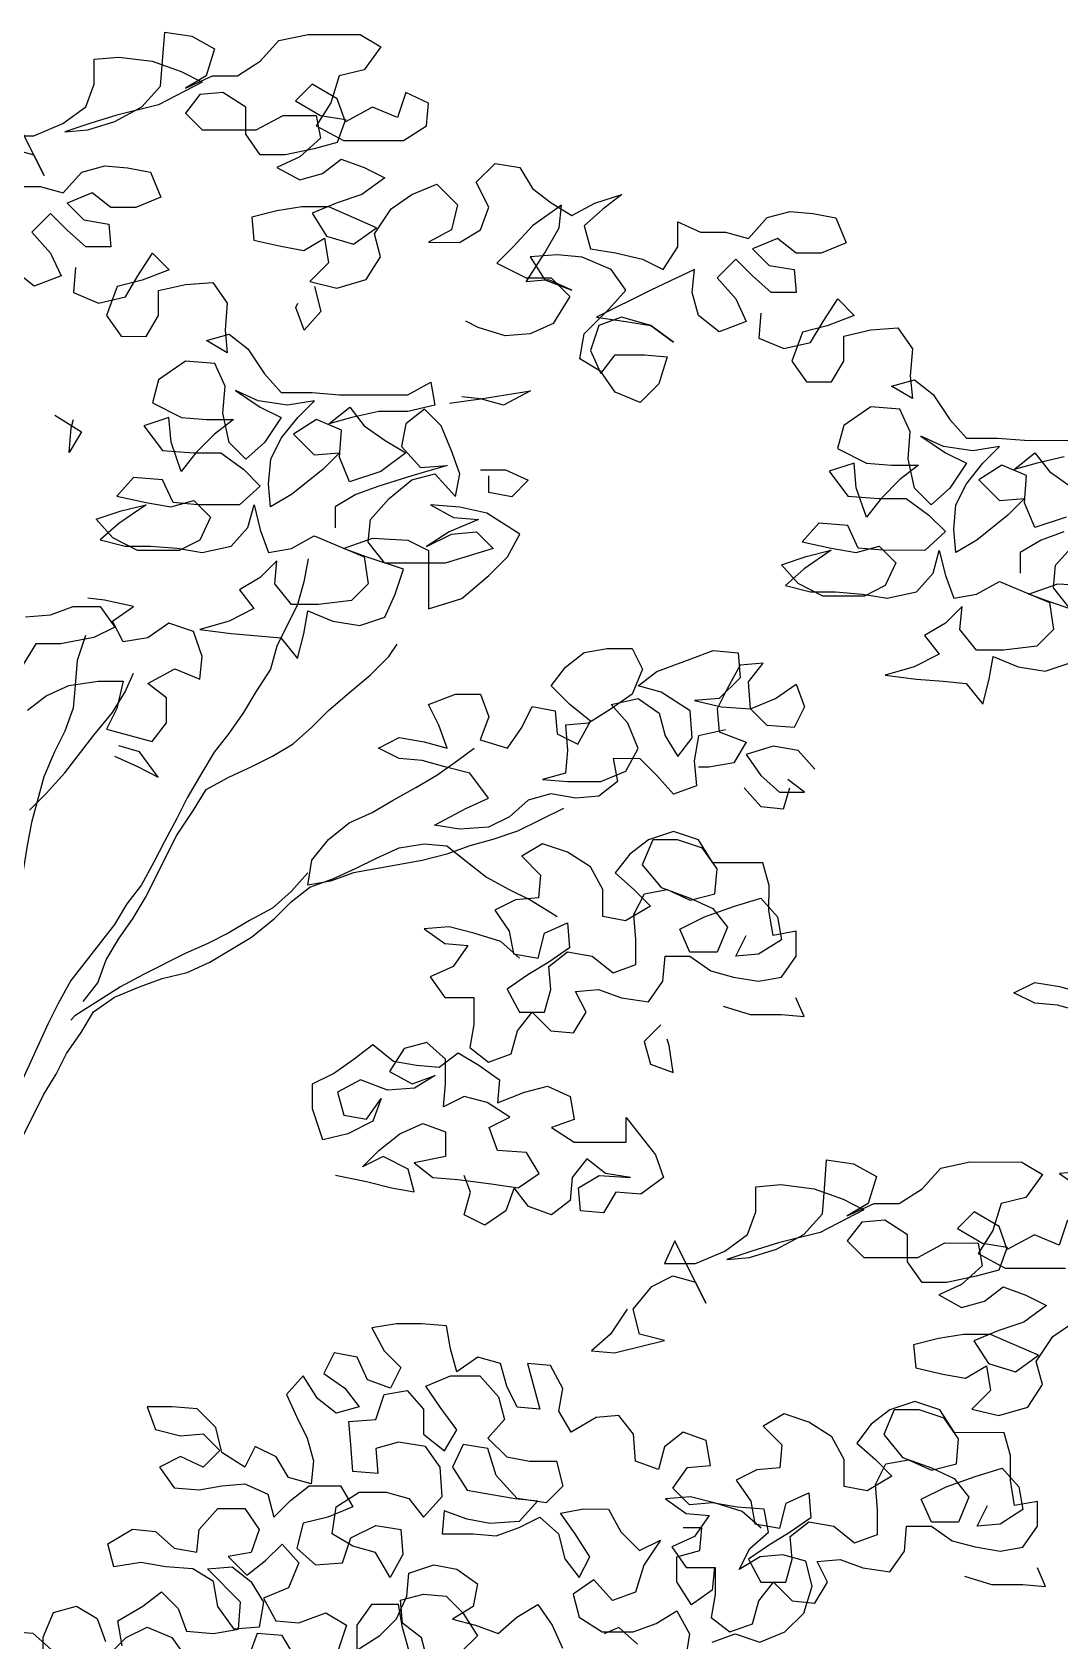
# Model space of a CAD drawing. Header units: millimetres. Extents: x 92.2 to 172.4, y 6.8 to 63.1.
# Drawn here: x 133.678 to 134.856, y 37.018 to 38.861 of the extents above; entities that cross this region are included whole.
import ezdxf

# ---------------------------------------------------------------- set-up
doc = ezdxf.new("R2010")
doc.units = ezdxf.units.MM
doc.layers.add('VEGETAÇÃO', color=64, linetype='Continuous')

# ---------------------------------------------------------------- blocks, each defined once
blk = doc.blocks.new('A$C6B776F95')
for points in [[(2431.8, 5432.2), (2456.5, 5432.2), (2479.2, 5426), (2497.7, 5446.6), (2520.4, 5452.7), (2543.1, 5450.7), (2565.7, 5446.5), (2576, 5421.8), (2551.3, 5411.5), (2526.5, 5411.5), (2508, 5426), (2483.3, 5415.7), (2499.8, 5399.2), (2524.5, 5395.1), (2526.5, 5372.4), (2501.8, 5372.4), (2483.3, 5388.9), (2466.8, 5405.4), (2448.3, 5386.9), (2466.8, 5366.3), (2477.1, 5343.6), (2450.3, 5333.4), (2429.7, 5349.9)], [(2427.4, 5470), (2450, 5463.8), (2460.3, 5443.2), (2429.4, 5505)], [(2419.1, 5482.4), (2450, 5482.4), (2478.9, 5494.7), (2501.5, 5511.1), (2509.8, 5533.8), (2509.8, 5558.5), (2534.5, 5560.5), (2567.5, 5556.4), (2596.3, 5546.1), (2616.9, 5535.7), (2573.6, 5513.1), (2532.4, 5502.9), (2505.6, 5494.7), (2480.9, 5486.4), (2503.6, 5488.5), (2530.3, 5496.7), (2557.1, 5511.1), (2575.7, 5531.7), (2577.8, 5556.4), (2579.8, 5585.2), (2606.6, 5581.1), (2629.3, 5568.7), (2621, 5541.9), (2600.4, 5529.6), (2627.2, 5541.9), (2651.9, 5541.9), (2674.6, 5556.3), (2693.1, 5576.9), (2721.9, 5583), (2773.4, 5583), (2794, 5570.6), (2777.5, 5548), (2752.8, 5541.8), (2744.5, 5515), (2730.1, 5492.4), (2756.9, 5478), (2816.6, 5477.9), (2839.2, 5492.3), (2841.3, 5514.9), (2818.7, 5525.3), (2810.4, 5500.6), (2785.7, 5510.9), (2758.9, 5496.5), (2750.7, 5519.2), (2726, 5533.6), (2709.5, 5517.1), (2734.2, 5502.7), (2758.9, 5498.5), (2750.7, 5475.9), (2728, 5469.7), (2699.2, 5463.6), (2674.5, 5463.6), (2660.1, 5484.2), (2660.1, 5511), (2637.5, 5525.4), (2614.8, 5523.4), (2600.4, 5504.9), (2616.8, 5488.4), (2670.4, 5488.3), (2697.2, 5502.7), (2730.1, 5502.7), (2734.2, 5480), (2713.6, 5461.5), (2690.9, 5451.2), (2713.6, 5438.9), (2736.2, 5445), (2754.8, 5459.4), (2777.4, 5451.2), (2798, 5440.9), (2775.3, 5424.4), (2750.6, 5416.2), (2725.9, 5405.9), (2740.3, 5383.2), (2767.1, 5375), (2789.7, 5391.4), (2742.4, 5412.1), (2715.6, 5412.1), (2690.9, 5408), (2666.2, 5401.8), (2668.2, 5379.2), (2695, 5373), (2717.6, 5368.8), (2738.2, 5381.2), (2742.3, 5356.5), (2723.8, 5338), (2750.5, 5331.7), (2779.4, 5340), (2793.8, 5362.6), (2787.7, 5385.3), (2804.2, 5410), (2824.8, 5424.4), (2849.5, 5434.6), (2870.1, 5414), (2863.9, 5389.3), (2841.2, 5377), (2872.1, 5376.9), (2892.7, 5389.3), (2901, 5411.9), (2888.6, 5436.6), (2907.2, 5455.2), (2931.9, 5451), (2944.2, 5430.4), (2962.7, 5416), (2983.3, 5403.6), (3006, 5415.9), (3032.8, 5424.2), (3014.2, 5409.8), (2995.7, 5393.3), (3001.8, 5370.6), (3026.5, 5366.5), (3053.3, 5360.3), (3073.9, 5350), (3088.3, 5372.6), (3088.3, 5397.3), (3111, 5387), (3135.7, 5387), (3158.3, 5380.8), (3176.9, 5401.4), (3199.6, 5407.5), (3222.2, 5405.5), (3244.9, 5401.3), (3255.1, 5376.6), (3230.4, 5366.3), (3205.7, 5366.3), (3187.2, 5380.8), (3162.5, 5370.5), (3178.9, 5354), (3203.6, 5349.9), (3205.7, 5327.2), (3180.9, 5327.2), (3162.4, 5343.7), (3146, 5360.2), (3127.4, 5341.7), (3145.9, 5321.1), (3156.2, 5298.4), (3129.4, 5288.2), (3108.8, 5304.6), (3102.7, 5327.3), (3104.8, 5350), (3061.5, 5329.4), (3007.9, 5302.7), (3036.8, 5298.5), (3061.5, 5294.4), (3084.1, 5277.9), (3061.5, 5294.4), (3032.6, 5302.7), (3010, 5294.4), (3001.7, 5269.7), (3012, 5247.1), (3026.4, 5265.6), (3055.3, 5265.6), (3077.9, 5263.5), (3069.7, 5236.7), (3051.1, 5218.2), (3026.4, 5228.5), (3012, 5249.1), (2991.4, 5261.5), (2995.6, 5286.2), (3020.3, 5310.9), (3036.8, 5329.4), (3022.4, 5350), (2993.6, 5362.4), (2968.9, 5364.5), (2942.1, 5362.5), (2956.5, 5339.8), (2983.2, 5329.5), (2960.6, 5339.8), (2938, 5337.8), (2956.5, 5366.6), (2970.9, 5391.3), (2973, 5413.9), (2944.2, 5393.4), (2925.6, 5372.8), (2909.1, 5356.3), (2938, 5341.9), (2962.7, 5341.9), (2981.2, 5323.3), (2964.7, 5296.5), (2942, 5286.3), (2917.3, 5284.2), (2890.5, 5292.5), (2878.2, 5298.7)], [(2491.5, 5351.9), (2489.4, 5327.1), (2514.1, 5316.8), (2540.9, 5323), (2553.3, 5343.6), (2567.7, 5366.2), (2584.2, 5349.7), (2557.4, 5339.4), (2532.7, 5333.3), (2522.3, 5304.5), (2536.7, 5283.9), (2561.4, 5283.8), (2573.8, 5304.4), (2573.8, 5329.1), (2600.6, 5335.3), (2627.4, 5337.3), (2641.8, 5316.7), (2639.7, 5289.9), (2641.7, 5267.3), (2621.2, 5279.7), (2643.8, 5285.8), (2662.3, 5271.4), (2678.8, 5246.7), (2695.2, 5228.1), (2726.1, 5228.1), (2752.9, 5226), (2820.9, 5225.9), (2843.5, 5238.3), (2847.6, 5215.6), (2820.9, 5209.5), (2792, 5209.5), (2765.2, 5203.3), (2742.6, 5197.2), (2763.2, 5213.6), (2777.6, 5195.1), (2798.2, 5180.7), (2818.8, 5168.3), (2794, 5149.8), (2763.1, 5139.5), (2752.9, 5164.2), (2754.9, 5191), (2730.2, 5201.3), (2707.6, 5186.9), (2728.1, 5166.3), (2752.9, 5168.3), (2736.4, 5151.9), (2705.5, 5127.2), (2684.8, 5114.9), (2682.8, 5137.5), (2684.9, 5162.2), (2695.2, 5182.8), (2711.7, 5203.4), (2728.2, 5219.8), (2701.4, 5215.7), (2672.6, 5219.9), (2649.9, 5230.2), (2674.6, 5213.7), (2695.2, 5203.4), (2678.7, 5178.7), (2660.2, 5162.2), (2643.7, 5178.7), (2637.6, 5207.6), (2639.7, 5234.3), (2629.4, 5257), (2600.5, 5259.1), (2573.8, 5240.6), (2567.6, 5217.9), (2596.4, 5203.5), (2621.1, 5201.4), (2647.9, 5201.4), (2629.3, 5187), (2610.8, 5168.5), (2596.3, 5149.9), (2586.1, 5178.8), (2584, 5203.5), (2559.3, 5195.3), (2577.8, 5170.6), (2608.7, 5168.5), (2635.5, 5168.4), (2658.1, 5151.9), (2674.6, 5135.5), (2654, 5116.9), (2612.8, 5117), (2588.1, 5119.1), (2577.8, 5141.7), (2549, 5143.8), (2532.5, 5125.3), (2561.3, 5119.1), (2586, 5114.9), (2608.7, 5121.1), (2625.1, 5104.6), (2614.8, 5082), (2594.2, 5071.7), (2553, 5071.7), (2528.3, 5084.1), (2511.9, 5102.7), (2536.6, 5110.9), (2561.3, 5117), (2534.5, 5098.5), (2515.9, 5082.1), (2540.7, 5075.9), (2565.4, 5075.8), (2592.1, 5073.8), (2616.8, 5069.6), (2645.7, 5075.8), (2662.2, 5094.3), (2668.4, 5116.9), (2674.5, 5092.2), (2682.7, 5069.6), (2705.4, 5073.6), (2728.1, 5086), (2777.5, 5065.3), (2781.6, 5038.6), (2765.1, 5022.1), (2732.1, 5018), (2705.4, 5018), (2688.9, 5038.7), (2691, 5061.3), (2674.5, 5044.8), (2653.9, 5032.5), (2668.3, 5014), (2643.6, 5001.6), (2614.7, 4993.4), (2645.6, 4989.3), (2672.4, 4987.2), (2695, 4985.1), (2711.5, 4964.5), (2717.7, 4989.2), (2721.8, 5011.9), (2746.5, 5001.5), (2773.3, 4997.4), (2798, 5005.6), (2808.3, 5028.2), (2816.6, 5053), (2779.5, 5065.3), (2756.9, 5073.6), (2785.7, 5083.9), (2820.7, 5081.8), (2841.3, 5071.5), (2841.3, 5013.8), (2874.2, 5024.1), (2901, 5046.7), (2919.6, 5065.2), (2931.9, 5087.9), (2899, 5108.5), (2872.2, 5114.7), (2843.4, 5116.8), (2866.1, 5104.4), (2890.8, 5102.3), (2861.9, 5090), (2839.3, 5075.6), (2864, 5087.9), (2888.7, 5090), (2905.2, 5073.5), (2857.8, 5059.1), (2798.1, 5059.1), (2781.6, 5079.8), (2783.7, 5102.4), (2802.2, 5123), (2824.9, 5141.5), (2847.6, 5147.7), (2868.1, 5125), (2872.3, 5147.6), (2864.1, 5170.3), (2853.8, 5195), (2837.3, 5211.5), (2818.8, 5197.1), (2814.6, 5174.5), (2833.2, 5153.8), (2859.9, 5155.9), (2824.9, 5145.6), (2792, 5135.4), (2769.3, 5127.1), (2748.7, 5114.8), (2748.7, 5094.2)], [(2728.3, 5333.1), (2734.4, 5308.4), (2718, 5289.9), (2709.7, 5312.5), (2711.8, 5316.6)], [(3170.6, 5306.7), (3168.5, 5281.9), (3193.3, 5271.6), (3220, 5277.8), (3232.4, 5298.4), (3246.8, 5321), (3263.3, 5304.5), (3236.5, 5294.2), (3211.8, 5288.1), (3201.5, 5259.3), (3215.9, 5238.7), (3240.6, 5238.6), (3253, 5259.2), (3253, 5283.9), (3279.8, 5290.1), (3306.5, 5292.1), (3320.9, 5271.5), (3318.8, 5244.7), (3320.9, 5222.1), (3300.3, 5234.5), (3323, 5240.6), (3341.5, 5226.2), (3357.9, 5201.5), (3374.4, 5182.9), (3405.3, 5182.9), (3432.1, 5180.8), (3500, 5180.7)], [(3471.2, 5164.3), (3444.4, 5158.1), (3421.7, 5152), (3442.3, 5168.4), (3456.7, 5149.9), (3477.3, 5135.4)], [(3473.2, 5104.6), (3442.3, 5094.3), (3432, 5119), (3434.1, 5145.8), (3409.4, 5156.1), (3386.7, 5141.7), (3407.3, 5121.1), (3432, 5123.1), (3415.5, 5106.7), (3384.6, 5082), (3364, 5069.6), (3362, 5092.3), (3364, 5117), (3374.4, 5137.6), (3390.8, 5158.2), (3407.3, 5174.6), (3380.6, 5170.5), (3351.7, 5174.7), (3329.1, 5185), (3353.8, 5168.5), (3374.4, 5158.2), (3357.9, 5133.5), (3339.3, 5117), (3322.9, 5133.5), (3316.7, 5162.4), (3318.8, 5189.1), (3308.5, 5211.8), (3279.7, 5213.9), (3252.9, 5195.4), (3246.7, 5172.7), (3275.5, 5158.3), (3300.2, 5156.2), (3327, 5156.2), (3308.5, 5141.8), (3289.9, 5123.3), (3275.5, 5104.7), (3265.2, 5133.6), (3263.2, 5158.3), (3238.4, 5150.1), (3257, 5125.3), (3287.8, 5123.3), (3314.6, 5123.2), (3337.3, 5106.7), (3353.7, 5090.3), (3333.1, 5071.7), (3291.9, 5071.8), (3267.2, 5073.9), (3256.9, 5096.5), (3228.1, 5098.6), (3211.6, 5080.1), (3240.4, 5073.9), (3265.1, 5069.7), (3287.8, 5075.9), (3304.3, 5059.4), (3293.9, 5036.8), (3273.3, 5026.5), (3232.2, 5026.5), (3207.5, 5038.9), (3191, 5057.5), (3215.7, 5065.7), (3240.4, 5071.8), (3213.6, 5053.3), (3195.1, 5036.9), (3219.8, 5030.7), (3244.5, 5030.6), (3271.3, 5028.5), (3296, 5024.4), (3324.8, 5030.6), (3341.3, 5049.1), (3347.5, 5071.7), (3353.7, 5047), (3361.9, 5024.3), (3384.5, 5028.4), (3407.2, 5040.8), (3456.6, 5020.1), (3460.7, 4993.4), (3444.2, 4976.9), (3411.3, 4972.8), (3384.5, 4972.8), (3368, 4993.4), (3370.1, 5016.1), (3353.6, 4999.6), (3333, 4987.3), (3347.4, 4968.8), (3322.7, 4956.4), (3293.9, 4948.2), (3324.8, 4944.1), (3351.5, 4942), (3374.2, 4939.9), (3390.6, 4919.3), (3396.8, 4944), (3401, 4966.6), (3425.7, 4956.3), (3452.4, 4952.2), (3477.2, 4960.4)], [(3495.7, 5007.7), (3458.7, 5020.1), (3436, 5028.4), (3464.9, 5038.7), (3499.9, 5036.6)], [(3477.2, 5013.9), (3460.8, 5034.6), (3462.8, 5057.2), (3481.4, 5077.8)], [(3471.1, 5090.1), (3448.4, 5081.9), (3427.8, 5069.6), (3427.8, 5049)], [(2862, 5217.7), (2892.9, 5221.8), (2942.4, 5229.9), (2915.6, 5215.6), (2892.9, 5221.8), (2874.4, 5223.8)], [(2470.8, 5205.7), (2497.5, 5189.2), (2485.1, 5168.6), (2487.2, 5193.3), (2489.3, 5201.5)], [(2892.9, 5151.7), (2917.6, 5151.7), (2940.2, 5141.4), (2923.7, 5124.9), (2901.1, 5129.1), (2901.1, 5145.5)], [(2721.9, 5063.3), (2717.7, 5040.7), (2711.5, 5018), (2690.9, 4976.9), (2684.7, 4954.2), (2670.3, 4931.6), (2657.9, 4911), (2643.5, 4890.4), (2629, 4871.9), (2616.6, 4851.3), (2602.2, 4826.6), (2591.9, 4806), (2579.5, 4783.4), (2569.2, 4762.8), (2556.8, 4740.2), (2542.4, 4721.6), (2530, 4701.1), (2486.7, 4645.5), (2474.3, 4622.9), (2464, 4602.3), (2433.1, 4534.3)], [(2445.7, 4814.4), (2462.2, 4830.9), (2480.7, 4851.4), (2509.6, 4888.5), (2528.1, 4911.1), (2540.5, 4931.7), (2548.8, 4950.2)], [(2441.7, 5005.9), (2466.5, 5008), (2489.1, 5016.2), (2515.9, 5016.2), (2530.3, 4995.6), (2509.7, 4985.3), (2476.7, 4979.1), (2452, 4979.2), (2439.6, 4958.6)], [(2443.7, 4913.3), (2462.3, 4927.7), (2484.9, 4937.9), (2513.8, 4942), (2538.5, 4942), (2532.3, 4915.2), (2522, 4894.7), (2567.3, 4882.3), (2581.7, 4900.8), (2581.7, 4925.5), (2563.2, 4939.9), (2590, 4954.3), (2614.7, 4944), (2616.8, 4966.6), (2608.5, 4991.4), (2583.8, 4999.6), (2563.2, 4985.2), (2538.5, 4981.1), (2528.2, 5001.7), (2548.8, 5016.1), (2520, 5022.3), (2503.5, 5024.4)], [(2501.4, 4987.3), (2493.2, 4962.6), (2491.1, 4937.9), (2489, 4915.3), (2480.8, 4892.6), (2470.5, 4872), (2460.1, 4847.3), (2447.7, 4802.1), (2443.6, 4779.4), (2439.5, 4754.7), (2433.3, 4730), (2425, 4703.2), (2422.9, 4692.9)], [(2499.1, 4624.9), (2513.5, 4643.4), (2521.7, 4666.1), (2534.1, 4686.6), (2548.6, 4707.2), (2560.9, 4727.8), (2591.9, 4789.6), (2608.4, 4814.3), (2620.8, 4834.8), (2643.4, 4847.2), (2666.1, 4857.5), (2686.7, 4867.7), (2707.3, 4880.1), (2725.8, 4896.5), (2742.3, 4913), (2760.9, 4929.4), (2783.5, 4948), (2802.1, 4966.5), (2810.3, 4978.8)], [(3135.6, 4894.1), (3108.9, 4887.9), (3104.7, 4863.2), (3106.8, 4838.5), (3084.1, 4830.3), (3067.6, 4848.8), (3051.2, 4865.3), (3024.4, 4865.4), (3028.5, 4842.7), (3010, 4828.3), (2987.3, 4826.3), (2962.6, 4830.4), (2939.9, 4824.3), (2921.4, 4807.8), (2900.8, 4797.5), (2872, 4795.5), (2847.2, 4799.6), (2878.2, 4816.1), (2900.8, 4826.3), (2882.3, 4851.1), (2857.6, 4857.3), (2835, 4863.5), (2812.3, 4865.6), (2791.7, 4875.9), (2812.3, 4886.2), (2837, 4882), (2859.7, 4875.8), (2851.5, 4898.5), (2841.2, 4919.1), (2868, 4929.3), (2892.7, 4929.3), (2900.9, 4906.7), (2892.6, 4884), (2919.4, 4875.8), (2933.8, 4896.3), (2944.1, 4916.9), (2966.8, 4912.8), (2968.8, 4890.1), (2989.4, 4879.8), (3001.8, 4902.5), (2981.2, 4918.9), (2962.7, 4937.5), (2977.1, 4956), (2995.7, 4970.4), (3018.3, 4974.5), (3043, 4974.5), (3053.3, 4953.9), (3043, 4929.2), (3022.4, 4914.8), (2999.7, 4900.4), (2977.1, 4898.4), (2979.1, 4873.6), (2977, 4851), (2954.4, 4844.8), (2979.1, 4842.8), (3012, 4842.7), (3036.8, 4853), (3049.1, 4875.6), (3038.9, 4900.4), (3022.4, 4918.9), (3049.2, 4925.1), (3069.8, 4910.6), (3075.9, 4888), (3088.3, 4867.4), (3102.7, 4885.9), (3100.7, 4912.7), (3071.8, 4931.2), (3049.2, 4937.4), (3067.7, 4951.8), (3100.7, 4964.1), (3123.4, 4972.4), (3148.1, 4970.3), (3150.1, 4945.6), (3129.5, 4925), (3104.8, 4923), (3131.5, 4916.7), (3160.4, 4914.7), (3185.1, 4924.9), (3205.7, 4939.3), (3213.9, 4916.7), (3203.6, 4896.1), (3176.8, 4898.2), (3160.4, 4914.7), (3158.3, 4941.4), (3172.8, 4960), (3150.1, 4957.9), (3137.7, 4935.3), (3127.4, 4914.7), (3129.5, 4892), (3156.2, 4881.7), (3143.9, 4861.1), (3119.1, 4857), (3108.8, 4857)], [(2530.2, 4867.9), (2552.8, 4857.6), (2573.4, 4847.2), (2554.9, 4872), (2534.3, 4878.2)], [(3224.2, 4854.9), (3207.7, 4873.4), (3183, 4877.6), (3156.2, 4869.4), (3170.6, 4848.8), (3189.1, 4832.3), (3213.8, 4832.2), (3197.4, 4844.6)], [(2974.9, 4816), (2929.6, 4793.4), (2904.9, 4785.2), (2882.2, 4779), (2859.6, 4770.8), (2834.9, 4764.6), (2766.9, 4752.3), (2744.2, 4744.1), (2721.6, 4740), (2725.7, 4764.7), (2742.2, 4785.3), (2762.8, 4801.8), (2785.5, 4812), (2806.1, 4824.4), (2828.7, 4836.7), (2849.4, 4849), (2870, 4863.4), (2886.4, 4875.8)], [(3154.1, 4836.4), (3170.6, 4817.9), (3193.2, 4815.8), (3199.4, 4836.4)], [(2931.6, 4667.7), (2913, 4684.2), (2886.3, 4692.5), (2861.6, 4698.7), (2836.9, 4696.7), (2857.4, 4682.2), (2880.1, 4680.2), (2865.7, 4659.6), (2843, 4649.3), (2857.4, 4628.7), (2886.2, 4628.7), (2886.2, 4601.9), (2882.1, 4579.2), (2900.6, 4564.8), (2923.2, 4573), (2929.4, 4595.7), (2943.9, 4614.2), (2962.4, 4595.6), (2985, 4593.6), (2997.4, 4614.1), (2987.1, 4634.7), (3009.8, 4636.8), (3032.4, 4628.5), (3059.2, 4624.4), (3073.6, 4645), (3075.7, 4669.7), (3100.4, 4669.7), (3121, 4655.2), (3143.7, 4649), (3168.4, 4644.9), (3191, 4649), (3205.5, 4669.6), (3205.5, 4694.3), (3182.8, 4690.2), (3178.7, 4714.9), (3178.8, 4739.6), (3172.6, 4762.3), (3123.2, 4762.3), (3108.8, 4785), (3084.1, 4793.2), (3059.3, 4785), (3040.8, 4770.6), (3026.4, 4752.1), (3044.9, 4735.6), (3061.3, 4719.1), (3036.6, 4704.7), (3014, 4708.9), (3014, 4735.6), (3001.7, 4758.3), (2979, 4772.7), (2954.3, 4781), (2933.7, 4768.7), (2952.2, 4750.1), (2950.2, 4727.5), (2927.5, 4725.4), (2906.9, 4715.1), (2921.3, 4694.5), (2925.4, 4671.9), (2950.1, 4667.7), (2956.3, 4692.4), (2979, 4702.7), (2981, 4678), (2960.4, 4663.6), (2939.8, 4651.3), (2919.2, 4636.9), (2931.5, 4614.2), (2956.2, 4614.2), (2962.4, 4636.8), (2960.4, 4659.5), (2978.9, 4673.9), (3003.6, 4669.7), (3024.2, 4653.2), (3046.9, 4661.5), (3046.9, 4686.2), (3044.9, 4710.9), (3055.2, 4731.5), (3077.8, 4735.6), (3100.5, 4725.3), (3125.2, 4731.4), (3127.3, 4756.1), (3112.9, 4776.7), (3088.2, 4785), (3063.5, 4785), (3053.1, 4760.3), (3071.7, 4737.6), (3100.5, 4727.3), (3123.1, 4717), (3137.5, 4698.5), (3127.2, 4673.7), (3100.4, 4673.8), (3090.2, 4696.4), (3114.9, 4708.8), (3143.7, 4719), (3170.5, 4727.3), (3187, 4708.7), (3191.1, 4686), (3168.4, 4671.7), (3145.7, 4669.6), (3156.1, 4690.2)], [(2439.2, 4491.1), (2459.8, 4532.3), (2472.2, 4552.8), (2482.5, 4573.4), (2497, 4594), (2509.3, 4614.6), (2530, 4629), (2554.7, 4639.3), (2577.3, 4647.5), (2602.1, 4653.6), (2624.7, 4663.9), (2665.9, 4688.6), (2688.6, 4707.1), (2705.1, 4723.6), (2723.6, 4738), (2746.3, 4746.2), (2769, 4756.5), (2789.6, 4766.7), (2812.2, 4777), (2836.9, 4781.1), (2859.6, 4779), (2880.2, 4762.5), (2898.7, 4748.1), (2921.3, 4735.7), (2941.9, 4725.4), (2962.5, 4713), (2968.7, 4708.9)], [(2721.6, 4752.4), (2705.1, 4733.9), (2686.5, 4717.4), (2663.9, 4705.1), (2643.3, 4692.7), (2622.7, 4682.4), (2600, 4672.2), (2558.8, 4651.6), (2536.1, 4639.3), (2490.8, 4610.5), (2486.7, 4606.4)], [(3487.4, 4614.8), (3464.8, 4621), (3442.1, 4623.1), (3421.5, 4633.4), (3442.1, 4643.7), (3466.8, 4639.6), (3489.5, 4633.4)], [(3133.3, 4620.2), (3160.1, 4611.9), (3191, 4611.9), (3213.6, 4609.8), (3205.4, 4628.4)], [(3071.5, 4601.7), (3055, 4585.3), (3061.2, 4562.6), (3083.9, 4554.3), (3079.8, 4581.1), (3077.7, 4587.3)], [(2749, 4452.6), (2779.8, 4446.4), (2804.6, 4440.2), (2827.2, 4436.1), (2821, 4458.7), (2796.3, 4471.1), (2775.7, 4460.8), (2792.2, 4477.3), (2812.8, 4493.7), (2835.5, 4504), (2858.1, 4495.8), (2858.1, 4471.1), (2827.2, 4464.9), (2845.7, 4450.5), (2870.5, 4448.4), (2903.4, 4444.2), (2930.2, 4440.1), (2950.8, 4454.5), (2938.4, 4475.1), (2909.6, 4477.2), (2901.4, 4499.8), (2922, 4510.1), (2899.4, 4524.6), (2876.7, 4530.8), (2856.1, 4520.5), (2858.2, 4543.1), (2858.2, 4567.8), (2839.7, 4584.3), (2817, 4578.2), (2802.6, 4555.5), (2825.2, 4543.2), (2847.9, 4551.4), (2827.3, 4539), (2800.5, 4537), (2773.8, 4547.3), (2751.1, 4535), (2757.3, 4512.3), (2779.9, 4508.2), (2794.3, 4528.8), (2786.1, 4506.1), (2761.4, 4493.8), (2736.6, 4487.6), (2726.4, 4518.5), (2726.4, 4543.3), (2747, 4553.5), (2767.6, 4567.9), (2786.1, 4582.3), (2806.7, 4565.8), (2829.4, 4561.7), (2852, 4559.6), (2870.6, 4574), (2891.2, 4561.6), (2911.7, 4547.2), (2909.7, 4524.5), (2936.4, 4534.8), (2959.1, 4541), (2981.7, 4530.7), (2985.8, 4508), (2963.2, 4499.8), (2985.8, 4485.4), (3037.3, 4485.3), (3037.3, 4510), (3066.1, 4472.9), (3074.3, 4450.3), (3051.7, 4433.8), (3027, 4435.9), (3014.6, 4415.3), (2991.9, 4417.4), (2989.9, 4440), (3010.5, 4452.4), (3041.4, 4450.3), (3016.7, 4454.4), (2998.2, 4468.9), (2983.7, 4450.3), (2981.6, 4427.7), (2963.1, 4413.3), (2940.5, 4421.6), (2926.1, 4440.1), (2917.8, 4417.5), (2897.2, 4403.1), (2876.6, 4413.4), (2882.8, 4436), (2876.6, 4452.5)], [(3491.4, 4456.2), (3466.7, 4454.2), (3487.2, 4439.8)], [(3038, 4319.9), (3021.5, 4295.2), (3002.9, 4278.7), (3025.6, 4276.6), (3075, 4288.9), (3050.3, 4295.1), (3044.1, 4319.9), (3062.7, 4342.5), (3083.3, 4352.8), (3105.9, 4346.6), (3116.2, 4326), (3085.4, 4387.8), (3075.1, 4365.1), (3106, 4365.1), (3134.8, 4377.4), (3157.5, 4393.9), (3165.7, 4416.5), (3165.7, 4441.3), (3190.5, 4443.3), (3223.4, 4439.1), (3252.2, 4428.8), (3272.8, 4418.5), (3229.5, 4395.9), (3188.3, 4385.6), (3161.6, 4377.4), (3136.8, 4369.2), (3159.5, 4371.2), (3186.3, 4379.5), (3213.1, 4393.8), (3231.6, 4414.4), (3233.7, 4439.1), (3235.8, 4468), (3262.6, 4463.8), (3285.2, 4451.4), (3276.9, 4424.7), (3256.3, 4412.3), (3283.1, 4424.7), (3307.8, 4424.6), (3330.5, 4439), (3349, 4459.6), (3377.9, 4465.8), (3429.4, 4465.7), (3449.9, 4453.3), (3433.4, 4430.7), (3408.7, 4424.6), (3400.5, 4397.8), (3386, 4375.2), (3412.8, 4360.7), (3472.5, 4360.7)], [(3474.6, 4408), (3466.4, 4383.3), (3441.7, 4393.6), (3414.9, 4379.2), (3406.7, 4401.9), (3382, 4416.3), (3365.5, 4399.9), (3390.2, 4385.4), (3414.9, 4381.3), (3406.6, 4358.7), (3384, 4352.5), (3355.1, 4346.3), (3330.4, 4346.4), (3316, 4367), (3316, 4393.7), (3293.4, 4408.2), (3270.7, 4406.1), (3256.3, 4387.6), (3272.8, 4371.1), (3326.3, 4371.1), (3353.1, 4385.5), (3386, 4385.4), (3390.1, 4362.8), (3369.5, 4344.3), (3346.9, 4334), (3369.5, 4321.6), (3392.2, 4327.8), (3410.7, 4342.2), (3433.4, 4333.9), (3453.9, 4323.6), (3431.3, 4307.2), (3406.6, 4298.9), (3381.8, 4288.7), (3396.2, 4266), (3423, 4257.7), (3445.7, 4274.2), (3398.3, 4294.8), (3371.5, 4294.8), (3346.8, 4290.8), (3322.1, 4284.6), (3324.1, 4261.9), (3350.9, 4255.7), (3373.6, 4251.6), (3394.2, 4263.9), (3398.3, 4239.2), (3379.7, 4220.7), (3406.5, 4214.5), (3435.3, 4222.7), (3449.8, 4245.4), (3443.6, 4268), (3460.1, 4292.7), (3480.7, 4307.1)], [(2403.7, 3988.6), (2424.3, 4001), (2449.1, 3998.9), (2467.6, 3982.4)], [(2459.3, 3965.9), (2459.4, 3994.8), (2469.7, 4019.5), (2492.3, 4025.6), (2512.9, 4013.3), (2521.1, 3990.6)], [(2523.2, 3976.2), (2541.7, 3994.7), (2562.3, 4005), (2587, 3994.7), (2601.4, 3974)], [(2537.6, 3986.5), (2533.5, 4011.2), (2558.2, 4025.6), (2576.8, 4040), (2593.2, 4023.5), (2601.5, 4000.8), (2628.2, 3998.7), (2652.9, 4002.8), (2655, 4029.6), (2622.1, 4062.6), (2646.8, 4064.6), (2665.3, 4050.2), (2677.7, 4029.6), (2673.5, 4004.9), (2648.8, 4002.8), (2632.4, 4025.5), (2628.3, 4050.2), (2607.7, 4062.6), (2580.9, 4064.7), (2556.2, 4068.8), (2529.4, 4064.7), (2523.3, 4087.4), (2548, 4101.8), (2570.7, 4099.7), (2589.2, 4083.2), (2611.8, 4079.1), (2613.9, 4101.7), (2632.5, 4122.3), (2659.2, 4122.3), (2673.6, 4101.7), (2665.4, 4079), (2642.7, 4074.9), (2661.2, 4056.4), (2679.8, 4070.8), (2696.3, 4087.2), (2712.7, 4068.7), (2702.4, 4044), (2677.7, 4033.7), (2690, 4011), (2712.7, 4009), (2739.4, 4019.2), (2760, 4006.9), (2751.8, 3982.1)], [(2708.5, 3976), (2696.2, 3996.6), (2671.5, 3998.7), (2663.2, 3976)], [(2840.3, 3971.8), (2834.2, 3994.4), (2815.6, 4008.9), (2813.6, 4031.5), (2836.3, 4037.7), (2858.9, 4035.6), (2875.4, 4019.1), (2889.8, 3996.4), (2873.3, 3980)], [(2821.8, 3982.1), (2815.6, 4004.7), (2811.5, 4027.4), (2784.8, 4027.4), (2770.3, 4006.8), (2770.3, 3982.1), (2793, 3996.5), (2809.5, 4013), (2819.8, 4035.6), (2821.9, 4058.3), (2846.6, 4066.5), (2869.2, 4062.4), (2889.8, 4047.9), (2885.7, 4025.3), (2865.1, 4012.9), (2887.7, 4006.7), (2910.4, 3998.5), (2928.9, 4014.9), (2949.5, 4027.3), (2963.9, 4006.7), (2974.2, 3984)], [(3122.5, 3990), (3145.1, 3998.3), (3169.8, 3990), (3194.5, 4000.3), (3213.1, 4018.8), (3221.4, 4045.6), (3215.2, 4070.3), (3192.6, 4076.5), (3169.9, 4074.4), (3149.3, 4062.1), (3159.6, 4082.7), (3178.2, 4099.1), (3174.1, 4121.8), (3147.3, 4123.9), (3122.6, 4128), (3099.9, 4126), (3083.5, 4142.5), (3097.9, 4163.1), (3120.6, 4165.1), (3116.5, 4189.8), (3093.8, 4198.1), (3075.3, 4183.7), (3069.1, 4161), (3046.4, 4169.3), (3044.4, 4196.1), (3030, 4214.6), (3007.3, 4212.6), (2982.6, 4198.2), (2970.3, 4218.8), (2974.4, 4241.4), (2962.1, 4264.1), (2939.4, 4266.2), (2951.7, 4220.8), (2929.1, 4222.9), (2918.8, 4243.5), (2912.7, 4266.2), (2890, 4272.4), (2869.4, 4258), (2863.2, 4280.7), (2859.2, 4303.3), (2834.4, 4305.4), (2809.7, 4305.4), (2785, 4301.3), (2797.3, 4278.7), (2813.8, 4262.2), (2803.5, 4241.6), (2780.8, 4249.8), (2770.6, 4272.5), (2747.9, 4276.6), (2737.6, 4256.1), (2758.2, 4241.6), (2772.6, 4223.1), (2749.9, 4216.9), (2731.4, 4231.3), (2717, 4254), (2700.5, 4235.5), (2710.8, 4212.8), (2721.1, 4192.2), (2727.2, 4169.6), (2725.1, 4146.9), (2702.5, 4153.1), (2690.2, 4173.7), (2669.6, 4184), (2659.3, 4163.5), (2636.6, 4177.9), (2630.5, 4202.6), (2612, 4221.2), (2587.2, 4223.2), (2562.5, 4223.3), (2570.7, 4200.6), (2595.5, 4194.4), (2618.1, 4196.4), (2634.6, 4180), (2618.1, 4163.5), (2595.4, 4173.8), (2574.8, 4163.5), (2589.2, 4142.9), (2613.9, 4140.8), (2636.6, 4144.9), (2659.2, 4147), (2681.9, 4136.7), (2688.1, 4114), (2704.5, 4130.5), (2723.1, 4144.9), (2754, 4144.8), (2766.3, 4124.2), (2741.6, 4114), (2716.9, 4107.8), (2710.7, 4083.1), (2729.2, 4066.6), (2756, 4068.6), (2764.2, 4093.3), (2789, 4105.7), (2813.7, 4101.5), (2815.7, 4076.8), (2803.3, 4054.2), (2788.9, 4078.9), (2766.3, 4085.1), (2745.7, 4097.5), (2749.8, 4124.2), (2772.5, 4138.6), (2799.3, 4138.6), (2821.9, 4132.4), (2836.3, 4113.9), (2854.9, 4134.4), (2852.8, 4163.3), (2838.4, 4183.9), (2811.7, 4188), (2789, 4181.9), (2791.1, 4157.2), (2766.3, 4159.2), (2764.3, 4186), (2762.3, 4208.7), (2789, 4210.7), (2797.3, 4235.4), (2820, 4239.5), (2836.4, 4221), (2836.4, 4196.2), (2857, 4179.7), (2869.4, 4200.3), (2852.9, 4223), (2838.5, 4243.6), (2863.2, 4253.9), (2892.1, 4253.9), (2910.6, 4233.2), (2916.7, 4210.6), (2900.2, 4192.1), (2918.8, 4173.5), (2941.4, 4169.4), (2968.2, 4169.4), (2974.3, 4144.6), (2957.8, 4128.2), (2929, 4132.3), (2908.4, 4155), (2900.2, 4181.8), (2875.5, 4185.9), (2865.2, 4163.3), (2879.6, 4140.6), (2902.2, 4136.5), (2927, 4132.3), (2949.6, 4130.2), (2931.1, 4109.7), (2902.2, 4107.6), (2879.6, 4111.8), (2856.9, 4120), (2854.8, 4097.4), (2885.7, 4097.3), (2908.4, 4095.3), (2931, 4103.5), (2951.6, 4113.8), (2970.2, 4097.3), (2976.3, 4072.6), (2990.7, 4054), (3001, 4074.6), (2986.6, 4097.3), (2972.2, 4117.9), (2994.9, 4122), (3019.6, 4121.9), (3031.9, 4099.3), (3050.5, 4080.7), (3071.1, 4091), (3054.6, 4066.3), (3046.3, 4039.5), (3023.7, 4031.3), (3005.1, 4051.9), (2984.5, 4037.5), (2990.7, 4014.9), (3013.3, 4000.4), (3044.2, 4000.4), (3066.9, 4008.6), (3087.5, 4021), (3099.8, 3998.3), (3095.7, 3971.5)], [(3048.3, 3988.1), (3029.8, 4004.5), (3015.4, 3998.4)], [(3170.9, 4103), (3152.3, 4119.5), (3125.6, 4127.7), (3100.9, 4133.9), (3076.2, 4131.9), (3096.7, 4117.5), (3119.4, 4115.4), (3105, 4094.8), (3082.3, 4084.5), (3096.7, 4063.9), (3125.5, 4063.9), (3125.5, 4037.1), (3121.4, 4014.5), (3139.9, 4000.1), (3162.5, 4008.3), (3168.7, 4030.9), (3183.2, 4049.4), (3201.7, 4030.9), (3224.3, 4028.8), (3236.7, 4049.4), (3226.4, 4070), (3249.1, 4072), (3271.7, 4063.8), (3298.5, 4059.6), (3312.9, 4080.2), (3315, 4104.9), (3339.7, 4104.9), (3360.3, 4090.5), (3383, 4084.3), (3407.7, 4080.1), (3430.3, 4084.2), (3444.8, 4104.8), (3444.8, 4129.5), (3422.1, 4125.4), (3418, 4150.1), (3418, 4174.8), (3411.9, 4197.5), (3362.5, 4197.6), (3348.1, 4220.2), (3323.4, 4228.5), (3298.6, 4220.3), (3280.1, 4205.9), (3265.7, 4187.3), (3284.2, 4170.9), (3300.6, 4154.4), (3275.9, 4140), (3253.3, 4144.1), (3253.3, 4170.9), (3241, 4193.5), (3218.3, 4208), (3193.6, 4216.2), (3173, 4203.9), (3191.5, 4185.4), (3189.4, 4162.7), (3166.8, 4160.7), (3146.2, 4150.4), (3160.6, 4129.8), (3164.7, 4107.1), (3189.4, 4103), (3195.6, 4127.7), (3218.3, 4138), (3220.3, 4113.2), (3199.7, 4098.9), (3179.1, 4086.5), (3158.5, 4072.1), (3170.8, 4049.5), (3195.5, 4049.4), (3201.7, 4072.1), (3199.7, 4094.7), (3218.2, 4109.1), (3242.9, 4105), (3263.5, 4088.5), (3286.2, 4096.7), (3286.2, 4121.4), (3284.2, 4146.1), (3294.5, 4166.7), (3317.1, 4170.8), (3339.8, 4160.5), (3364.5, 4166.7), (3366.6, 4191.4), (3352.2, 4212), (3327.5, 4220.2), (3302.8, 4220.3), (3292.4, 4195.6), (3311, 4172.9), (3339.8, 4162.6), (3362.4, 4152.2), (3376.8, 4133.7), (3366.5, 4109), (3339.7, 4109), (3329.5, 4131.7), (3354.2, 4144), (3383, 4154.3), (3409.8, 4162.5), (3426.3, 4143.9), (3430.4, 4121.3), (3407.7, 4106.9), (3385, 4104.9), (3395.4, 4125.4)], [(3124.6, 4064.2), (3122.5, 4041.5), (3101.9, 4027.1), (3087.5, 4049.8), (3087.5, 4074.5), (3110.2, 4080.7), (3112.3, 4103.3), (3093.7, 4103.3)], [(3372.6, 4055.4), (3399.4, 4047.2), (3430.3, 4047.2), (3452.9, 4045.1), (3444.7, 4063.6)]]:
    blk.add_lwpolyline(points)

msp = doc.modelspace()

# ---------------------------------------------------------------- block references
at = {"layer": 'VEGETAÇÃO', "color": 30, "xscale": 0.001156395325779158, "yscale": 0.001156395325779158, "zscale": 0.001156395325779158}
msp.add_blockref('A$C6B776F95', (130.847, 32.4024), dxfattribs=at)

doc.saveas('drawing.dxf')
